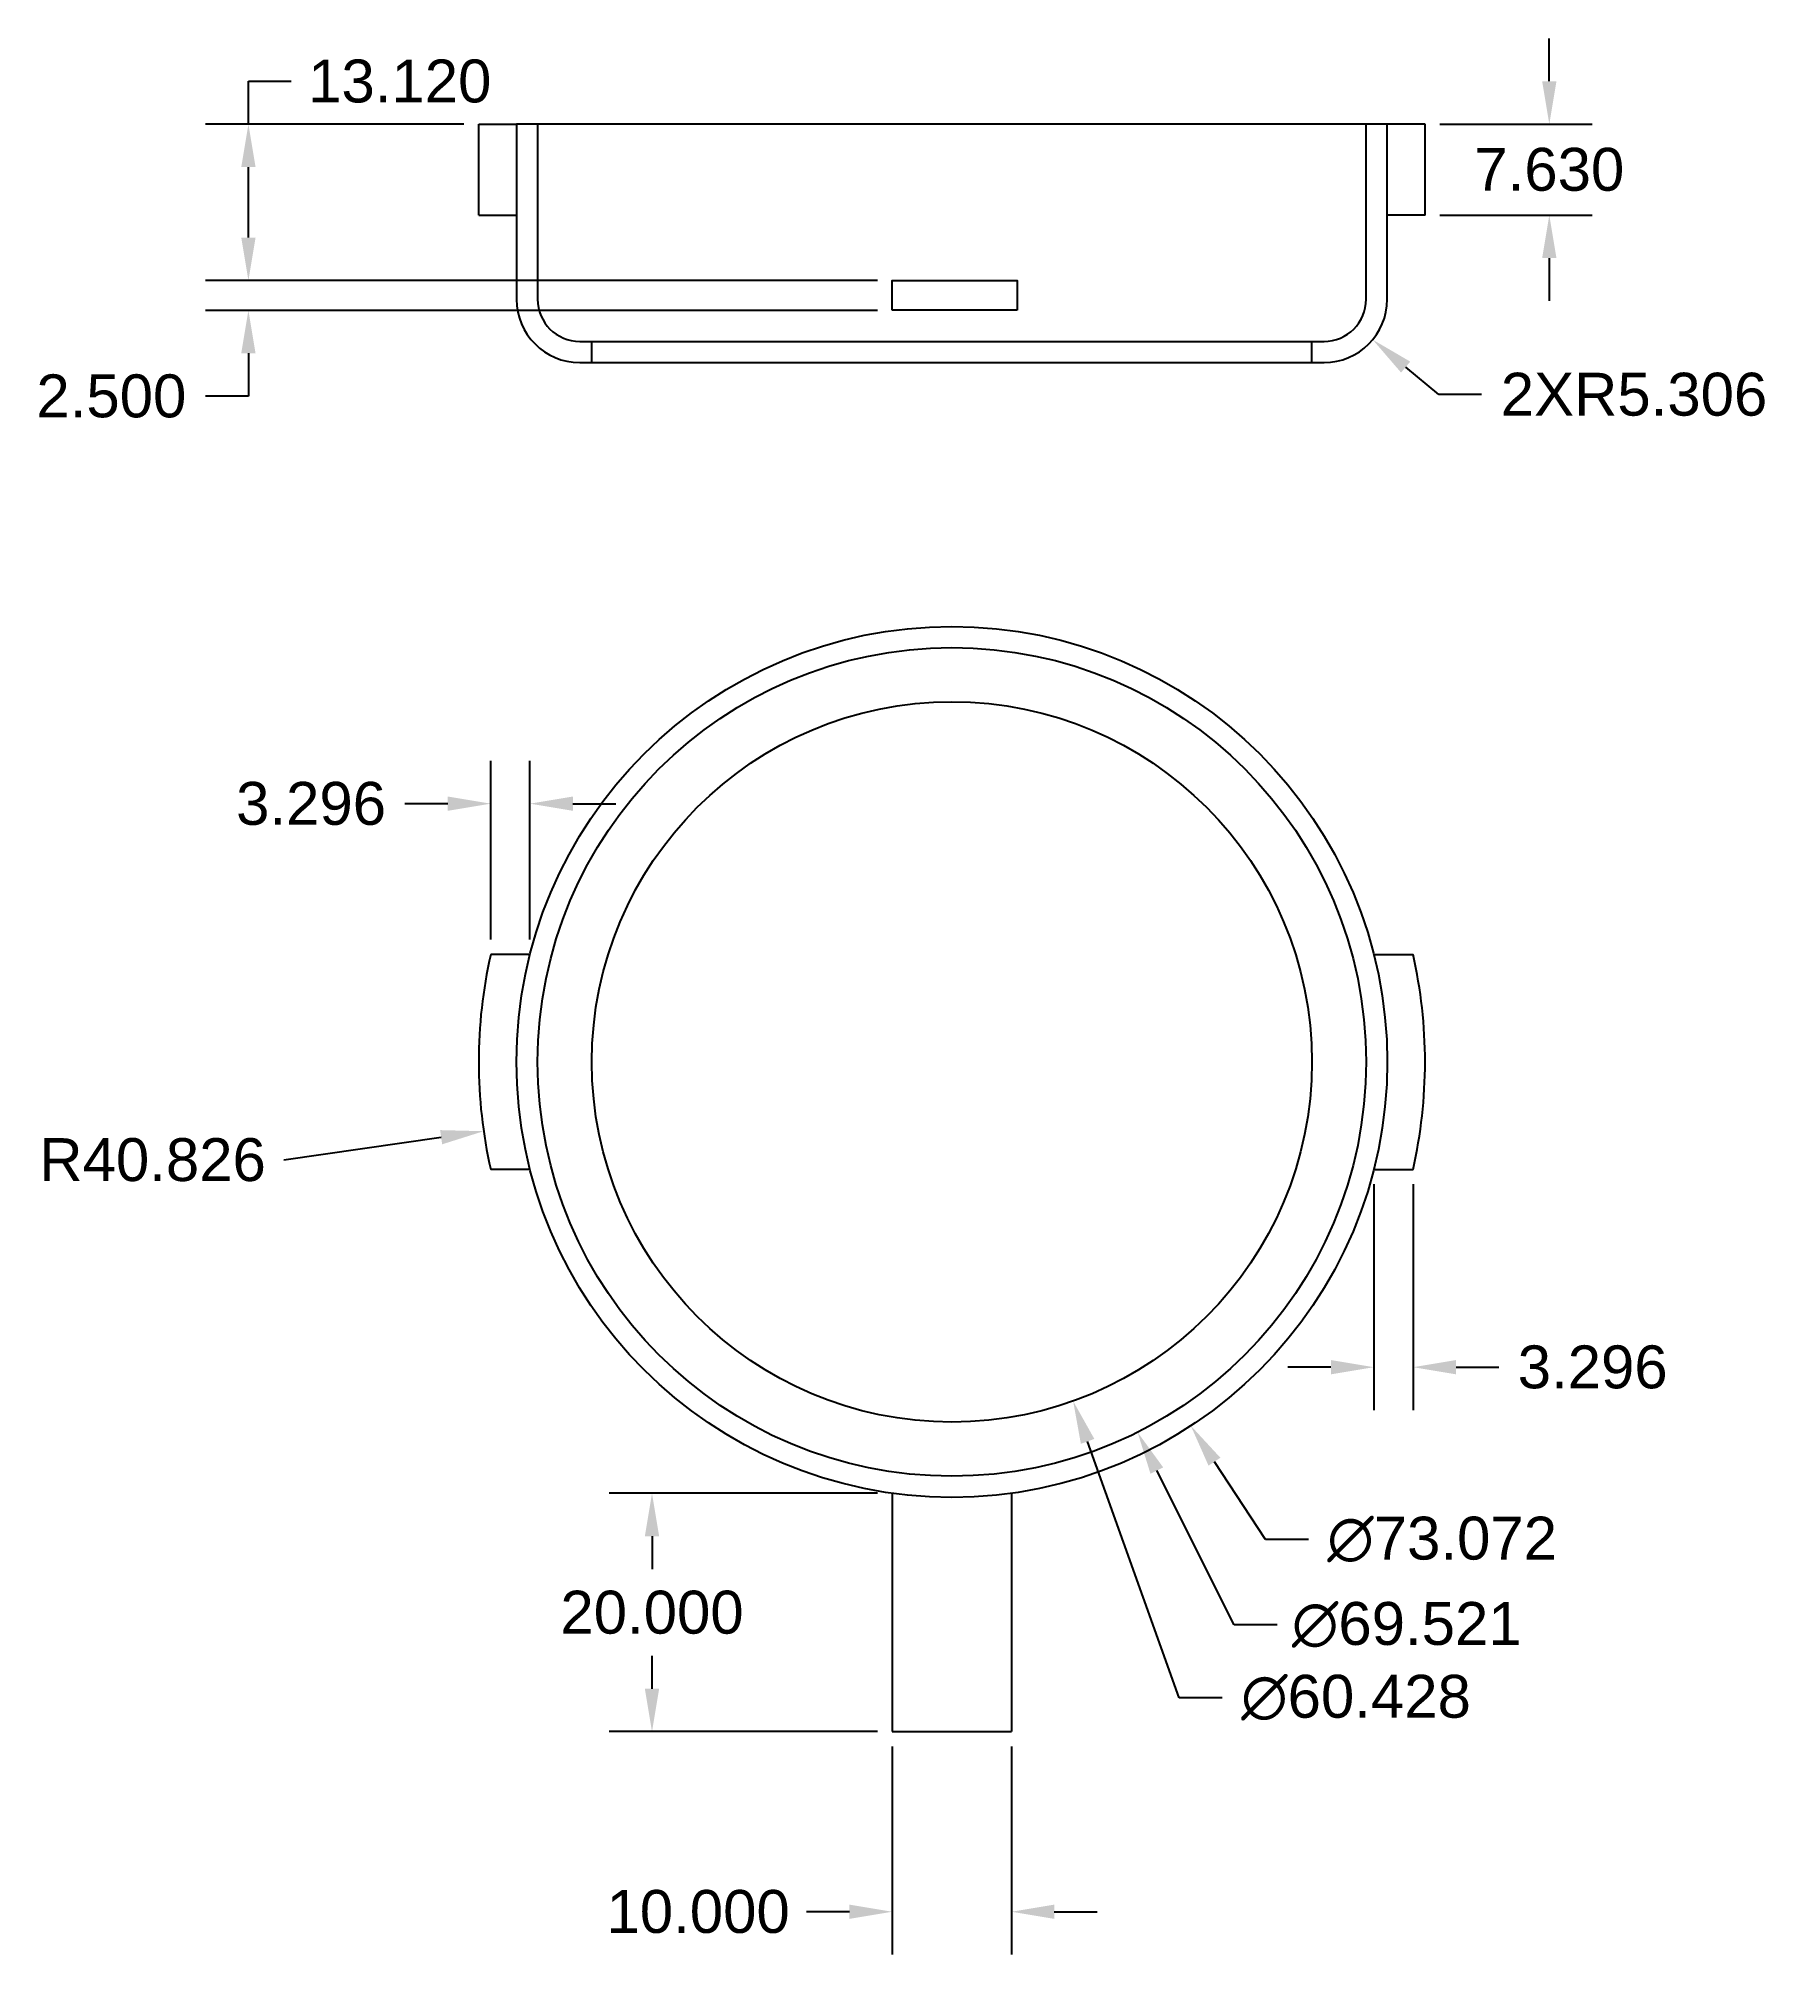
# Model space of a CAD drawing. Header units: millimetres. Extents: x 9 to 154, y 6 to 167.
import ezdxf

# ---------------------------------------------------------------- set-up
doc = ezdxf.new("R2010")
doc.units = ezdxf.units.MM
doc.linetypes.add('ACAD_ISO10W100', pattern=[18, 12, -3, 0, -3])
for name, color, linetype in [('Contur', 4, 'Continuous'), ('Cote', 3, 'Continuous'), ('Gauri', 6, 'Continuous'), ('Linii Ascunse', 2, 'ACAD_ISO10W100')]:
    doc.layers.add(name, color=color, linetype=linetype)
doc.styles.get("Standard").update_dxf_attribs({"font": 'Arial.ttf'})
doc.dimstyles.get("Standard").update_dxf_attribs({"dimscale": 20, "dimtxt": 0.18, "dimasz": 0.18, "dimexe": 0.18, "dimexo": 0.0625, "dimgap": 0.09, "dimtad": 0, "dimtih": 1, "dimtoh": 1, "dimdec": 3, "dimzin": 0, "dimdsep": 46, "dimtxsty": 'Standard', "dimcen": 0, "dimadec": 0, "dimazin": 0, "dimtfac": 1, "dimtdec": 3, "dimtofl": 0, "dimtmove": 0, "dimatfit": 3, "dimfxl": 1, "dimtolj": 1, "dimtzin": 0, "dimarcsym": 0})

# ---------------------------------------------------------------- blocks, each defined once
blk = doc.blocks.new('*D10')
at = {"layer": 'Cote', "color": 0, "lineweight": -2, "transparency": 16777216}
for p, q in [((111.69, 40.57), (107.4, 47.1)), ((115.29, 40.57), (111.69, 40.57))]:
    blk.add_line(p, q, dxfattribs=at)
at = {"layer": 'Cote', "color": 0, "transparency": 16777216}
blk.add_solid([(107.9, 47.43), (106.9, 46.77), (105.42, 50.11)], dxfattribs=at)
at = {"layer": 'Defpoints', "color": 0, "transparency": 16777216}
for p in [(65.3, 111.18), (105.42, 50.11)]:
    blk.add_point(p, dxfattribs=at)
at = {"layer": 'Cote', "color": 0, "transparency": 16777216, "insert": (126.51, 40.57), "char_height": 3.6, "attachment_point": 5}
blk.add_mtext('\\A1;∅73.072', dxfattribs=at)
blk = doc.blocks.new('*D11')
at = {"layer": 'Cote', "color": 0, "lineweight": -2, "transparency": 16777216}
for p, q in [((109.06, 33.41), (102.56, 46.36)), ((112.66, 33.41), (109.06, 33.41))]:
    blk.add_line(p, q, dxfattribs=at)
at = {"layer": 'Cote', "color": 0, "transparency": 16777216}
blk.add_solid([(103.1, 46.62), (102.03, 46.09), (100.95, 49.57)], dxfattribs=at)
at = {"layer": 'Defpoints', "color": 0, "transparency": 16777216}
for p in [(69.78, 111.71), (100.95, 49.57)]:
    blk.add_point(p, dxfattribs=at)
at = {"layer": 'Cote', "color": 0, "transparency": 16777216, "insert": (123.54, 33.41), "char_height": 3.6, "attachment_point": 5}
blk.add_mtext('\\A1;∅69.521', dxfattribs=at)
blk = doc.blocks.new('*D12')
at = {"layer": 'Cote', "color": 0, "lineweight": -2, "transparency": 16777216}
for p, q in [((104.44, 27.3), (96.75, 48.8)), ((108.04, 27.3), (104.44, 27.3))]:
    blk.add_line(p, q, dxfattribs=at)
at = {"layer": 'Cote', "color": 0, "transparency": 16777216}
blk.add_solid([(97.32, 49.01), (96.19, 48.6), (95.54, 52.19)], dxfattribs=at)
at = {"layer": 'Defpoints', "color": 0, "transparency": 16777216}
for p in [(75.19, 109.09), (95.54, 52.19)]:
    blk.add_point(p, dxfattribs=at)
at = {"layer": 'Cote', "color": 0, "transparency": 16777216, "insert": (119.28, 27.3), "char_height": 3.6, "attachment_point": 5}
blk.add_mtext('\\A1;∅60.428', dxfattribs=at)
blk = doc.blocks.new('*D13')
at = {"layer": 'Cote', "color": 0, "lineweight": -2, "transparency": 16777216}
for p, q in [((120.77, 70.38), (120.77, 51.43)), ((124.07, 70.38), (124.07, 51.43)), ((117.17, 55.03), (113.57, 55.03)), ((127.67, 55.03), (131.27, 55.03))]:
    blk.add_line(p, q, dxfattribs=at)
at = {"layer": 'Cote', "color": 0, "transparency": 16777216}
for points in [[(117.17, 55.63), (117.17, 54.43), (120.77, 55.03)], [(127.67, 55.63), (127.67, 54.43), (124.07, 55.03)]]:
    blk.add_solid(points, dxfattribs=at)
at = {"layer": 'Defpoints', "color": 0, "transparency": 16777216}
for p in [(120.77, 71.63), (124.07, 71.63), (124.07, 55.03)]:
    blk.add_point(p, dxfattribs=at)
at = {"layer": 'Cote', "color": 0, "transparency": 16777216, "insert": (139.14, 55.03), "char_height": 3.6, "attachment_point": 5}
blk.add_mtext('\\A1;3.296', dxfattribs=at)
blk = doc.blocks.new('*D16')
at = {"layer": 'Cote', "color": 0, "lineweight": -2, "transparency": 16777216}
for p, q in [((46.66, 90.91), (46.66, 105.91)), ((49.96, 90.91), (49.96, 105.91)), ((43.06, 102.31), (39.46, 102.31)), ((53.56, 102.31), (57.16, 102.31))]:
    blk.add_line(p, q, dxfattribs=at)
at = {"layer": 'Cote', "color": 0, "transparency": 16777216}
for points in [[(43.06, 102.91), (43.06, 101.71), (46.66, 102.31)], [(53.56, 102.91), (53.56, 101.71), (49.96, 102.31)]]:
    blk.add_solid(points, dxfattribs=at)
at = {"layer": 'Defpoints', "color": 0, "transparency": 16777216}
for p in [(49.96, 102.31), (46.66, 89.66), (49.96, 89.66)]:
    blk.add_point(p, dxfattribs=at)
at = {"layer": 'Cote', "color": 0, "transparency": 16777216, "insert": (31.59, 102.31), "char_height": 3.6, "attachment_point": 5}
blk.add_mtext('\\A1;3.296', dxfattribs=at)
blk = doc.blocks.new('*D17')
at = {"layer": 'Cote', "color": 0, "lineweight": -2, "transparency": 16777216}
for p, q in [((135.5, 162.92), (135.5, 166.52)), ((126.32, 159.32), (139.1, 159.32)), ((126.32, 151.69), (139.1, 151.69)), ((135.5, 148.09), (135.5, 144.49))]:
    blk.add_line(p, q, dxfattribs=at)
at = {"layer": 'Cote', "color": 0, "transparency": 16777216}
for points in [[(134.9, 162.92), (136.1, 162.92), (135.5, 159.32)], [(134.9, 148.09), (136.1, 148.09), (135.5, 151.69)]]:
    blk.add_solid(points, dxfattribs=at)
at = {"layer": 'Defpoints', "color": 0, "transparency": 16777216}
for p in [(125.07, 159.32), (125.07, 151.69), (135.5, 151.69)]:
    blk.add_point(p, dxfattribs=at)
at = {"layer": 'Cote', "color": 0, "transparency": 16777216, "insert": (135.5, 155.51), "char_height": 3.6, "attachment_point": 5}
blk.add_mtext('\\A1;7.630', dxfattribs=at)
blk = doc.blocks.new('*D18')
at = {"layer": 'Cote', "color": 0, "lineweight": -2, "transparency": 16777216}
for p, q in [((126.22, 136.64), (123.45, 138.94)), ((129.82, 136.64), (126.22, 136.64))]:
    blk.add_line(p, q, dxfattribs=at)
at = {"layer": 'Cote', "color": 0, "transparency": 16777216}
blk.add_solid([(123.83, 139.4), (123.06, 138.48), (120.68, 141.24)], dxfattribs=at)
at = {"layer": 'Defpoints', "color": 0, "transparency": 16777216}
for p in [(116.59, 144.63), (120.68, 141.24)]:
    blk.add_point(p, dxfattribs=at)
at = {"layer": 'Cote', "color": 0, "transparency": 16777216, "insert": (142.61, 136.64), "char_height": 3.6, "attachment_point": 5}
blk.add_mtext('\\A1;2XR5.306', dxfattribs=at)
blk = doc.blocks.new('*D20')
at = {"layer": 'Cote', "color": 0, "lineweight": -2, "transparency": 16777216}
blk.add_line((29.29, 72.42), (42.51, 74.32), dxfattribs=at)
at = {"layer": 'Cote', "color": 0, "transparency": 16777216}
blk.add_solid([(42.42, 74.92), (42.59, 73.73), (46.07, 74.83)], dxfattribs=at)
at = {"layer": 'Defpoints', "color": 0, "transparency": 16777216}
for p in [(86.48, 80.64), (46.07, 74.83)]:
    blk.add_point(p, dxfattribs=at)
at = {"layer": 'Cote', "color": 0, "transparency": 16777216, "insert": (18.29, 72.42), "char_height": 3.6, "attachment_point": 5}
blk.add_mtext('\\A1;R40.826', dxfattribs=at)
blk = doc.blocks.new('*D21')
at = {"layer": 'Cote', "color": 0, "lineweight": -2, "transparency": 16777216}
for p, q in [((26.33, 149.8), (26.33, 153.4)), ((79.11, 146.2), (22.73, 146.2)), ((79.11, 143.7), (22.73, 143.7)), ((26.33, 140.1), (26.33, 136.5)), ((26.33, 136.5), (22.73, 136.5))]:
    blk.add_line(p, q, dxfattribs=at)
at = {"layer": 'Cote', "color": 0, "transparency": 16777216}
for points in [[(25.73, 149.8), (26.93, 149.8), (26.33, 146.2)], [(25.73, 140.1), (26.93, 140.1), (26.33, 143.7)]]:
    blk.add_solid(points, dxfattribs=at)
at = {"layer": 'Defpoints', "color": 0, "transparency": 16777216}
for p in [(80.36, 146.2), (26.33, 143.7), (80.36, 143.7)]:
    blk.add_point(p, dxfattribs=at)
at = {"layer": 'Cote', "color": 0, "transparency": 16777216, "insert": (14.83, 136.5), "char_height": 3.6, "attachment_point": 5}
blk.add_mtext('\\A1;2.500', dxfattribs=at)
blk = doc.blocks.new('*D22')
at = {"layer": 'Cote', "color": 0, "lineweight": -2, "transparency": 16777216}
for p, q in [((26.33, 159.32), (26.33, 162.92)), ((26.33, 162.92), (29.93, 162.92)), ((44.4, 159.32), (22.73, 159.32)), ((26.33, 149.8), (26.33, 155.72)), ((79.11, 146.2), (22.73, 146.2))]:
    blk.add_line(p, q, dxfattribs=at)
at = {"layer": 'Cote', "color": 0, "transparency": 16777216}
for points in [[(25.73, 155.72), (26.93, 155.72), (26.33, 159.32)], [(25.73, 149.8), (26.93, 149.8), (26.33, 146.2)]]:
    blk.add_solid(points, dxfattribs=at)
at = {"layer": 'Defpoints', "color": 0, "transparency": 16777216}
for p in [(26.33, 159.32), (45.65, 159.32), (80.36, 146.2)]:
    blk.add_point(p, dxfattribs=at)
at = {"layer": 'Cote', "color": 0, "transparency": 16777216, "insert": (39.03, 162.92), "char_height": 3.6, "attachment_point": 5}
blk.add_mtext('\\A1;13.120', dxfattribs=at)
blk = doc.blocks.new('*D23')
at = {"layer": 'Cote', "color": 0, "lineweight": -2, "transparency": 16777216}
for p, q in [((79.11, 44.45), (56.6, 44.45)), ((60.2, 40.85), (60.2, 38.09)), ((60.2, 28.05), (60.2, 30.81)), ((79.11, 24.45), (56.6, 24.45))]:
    blk.add_line(p, q, dxfattribs=at)
at = {"layer": 'Cote', "color": 0, "transparency": 16777216}
for points in [[(59.6, 40.85), (60.8, 40.85), (60.2, 44.45)], [(59.6, 28.05), (60.8, 28.05), (60.2, 24.45)]]:
    blk.add_solid(points, dxfattribs=at)
at = {"layer": 'Defpoints', "color": 0, "transparency": 16777216}
for p in [(80.36, 44.45), (60.2, 24.45), (80.36, 24.45)]:
    blk.add_point(p, dxfattribs=at)
at = {"layer": 'Cote', "color": 0, "transparency": 16777216, "insert": (60.2, 34.45), "char_height": 3.6, "attachment_point": 5}
blk.add_mtext('\\A1;20.000', dxfattribs=at)
blk = doc.blocks.new('*D24')
at = {"layer": 'Cote', "color": 0, "lineweight": -2, "transparency": 16777216}
for p, q in [((80.36, 23.2), (80.36, 5.74)), ((90.36, 23.2), (90.36, 5.74)), ((76.76, 9.34), (73.16, 9.34)), ((93.96, 9.34), (97.56, 9.34))]:
    blk.add_line(p, q, dxfattribs=at)
at = {"layer": 'Cote', "color": 0, "transparency": 16777216}
for points in [[(76.76, 9.94), (76.76, 8.74), (80.36, 9.34)], [(93.96, 9.94), (93.96, 8.74), (90.36, 9.34)]]:
    blk.add_solid(points, dxfattribs=at)
at = {"layer": 'Defpoints', "color": 0, "transparency": 16777216}
for p in [(80.36, 24.45), (90.36, 24.45), (80.36, 9.34)]:
    blk.add_point(p, dxfattribs=at)
at = {"layer": 'Cote', "color": 0, "transparency": 16777216, "insert": (64.07, 9.34), "char_height": 3.6, "attachment_point": 5}
blk.add_mtext('\\A1;10.000', dxfattribs=at)

msp = doc.modelspace()

# ---------------------------------------------------------------- linework, layer by layer
at = {"layer": 'Contur'}
for points in [[(45.6535, 151.6943), (45.6535, 159.3243)], [(45.6535, 159.3243), (48.8276, 159.3243)], [(121.8996, 159.3243), (48.8276, 159.3243)], [(125.0737, 159.3243), (121.8996, 159.3243)], [(125.0737, 151.6943), (125.0737, 159.3243)], [(45.6535, 151.6943), (48.8276, 151.6943)], [(125.0737, 151.6943), (121.8996, 151.6943)], [(80.3636, 143.7047), (80.3636, 146.2047), (90.8361, 146.2047), (90.8361, 143.7047)], [(90.8361, 143.7047), (80.3636, 143.7047)], [(49.9577, 89.6602), (46.6617, 89.6602)], [(120.7695, 89.6602), (124.0655, 89.6602)], [(49.9577, 71.627), (46.6617, 71.627)], [(120.7695, 71.627), (124.0655, 71.627)], [(80.3636, 44.4513), (80.3636, 24.4513)], [(90.3636, 44.4513), (90.3636, 24.4513)], [(80.3636, 24.4513), (90.3636, 24.4513)]]:
    msp.add_lwpolyline(points, dxfattribs=at)
for points in [[(48.8276, 159.3243), (48.8276, 144.6303, 0.41421356), (54.1336, 139.3243), (116.5936, 139.3243, 0.41421356), (121.8996, 144.6303), (121.8996, 159.3243)], [(50.6036, 159.3243), (50.6036, 144.6303, 0.41421356), (54.1336, 141.1003), (116.5936, 141.1003, 0.41421356), (120.1236, 144.6303), (120.1236, 159.3243)]]:
    msp.add_lwpolyline(points, format="xyb", dxfattribs=at)
for radius in [36.536, 34.7605]:
    msp.add_circle((85.3636, 80.6436), radius, dxfattribs=at)
for centre, start, end in [((86.4795, 80.6436), 167.240787, 192.759213), ((84.2477, 80.6436), 347.240787, 12.759213)]:
    msp.add_arc(centre, 40.826, start, end, dxfattribs=at)
at = {"layer": 'Gauri'}
msp.add_circle((85.3636, 80.6436), 30.214, dxfattribs=at)
at = {"layer": 'Linii Ascunse'}
for points in [[(55.1496, 139.3243), (55.1496, 141.1003)], [(115.5776, 139.3243), (115.5776, 141.1003)]]:
    msp.add_lwpolyline(points, dxfattribs=at)

# ---------------------------------------------------------------- dimensions: what is measured, and where the dimension line sits
at = {"layer": 'Cote'}
for base, p1, p2, picture, middle in [((135.5, 151.6943), (125.0737, 159.3243), (125.0737, 151.6943), '*D17', (135.5, 155.5093)), ((26.3323, 159.3243), (80.3636, 146.2047), (45.6535, 159.3243), '*D22', (39.0293, 162.9243)), ((26.3323, 143.7047), (80.3636, 146.2047), (80.3636, 143.7047), '*D21', (14.8337, 136.5047)), ((60.2007, 24.4513), (80.3636, 44.4513), (80.3636, 24.4513), '*D23', (60.2007, 34.4513))]:
    dim = msp.add_linear_dim(base=base, p1=p1, p2=p2, angle=90, dimstyle='Standard', dxfattribs=at)
    dim.commit()
    dim.dimension.update_dxf_attribs({"geometry": picture, "text_midpoint": middle})
dim = msp.add_radius_dim(center=(116.5936, 144.6303), mpoint=(120.6764, 141.2414), text='2X<>', dimstyle='Standard', dxfattribs=at)
dim.commit()
dim.dimension.update_dxf_attribs({"geometry": '*D18', "text_midpoint": (142.6118, 136.6429)})
for p1, p2, picture, middle in [((65.3025, 111.1793), (105.4247, 50.1079), '*D10', (126.5059, 40.5661)), ((69.7767, 111.7136), (100.9504, 49.5736), '*D11', (123.5411, 33.4133)), ((75.188, 109.0926), (95.5392, 52.1946), '*D12', (119.2796, 27.2958))]:
    dim = msp.add_diameter_dim_2p(p1=p1, p2=p2, dimstyle='Standard', dxfattribs=at)
    dim.commit()
    dim.dimension.update_dxf_attribs({"geometry": picture, "text_midpoint": middle, "dimtype": 163})
dim = msp.add_linear_dim(base=(49.9577, 102.3105), p1=(46.6617, 89.6602), p2=(49.9577, 89.6602), dimstyle='Standard', dxfattribs=at)
dim.commit()
dim.dimension.update_dxf_attribs({"geometry": '*D16', "text_midpoint": (31.59, 102.3105), "dimtype": 160})
dim = msp.add_radius_dim(center=(86.4795, 80.6436), mpoint=(46.069, 74.8344), dimstyle='Standard', dxfattribs=at)
dim.commit()
dim.dimension.update_dxf_attribs({"geometry": '*D20', "text_midpoint": (29.2863, 72.4218), "dimtype": 164})
for base, p1, p2, picture, middle in [((124.0655, 55.0267), (120.7695, 71.627), (124.0655, 71.627), '*D13', (139.1372, 55.0267)), ((80.3636, 9.3383), (90.3636, 24.4513), (80.3636, 24.4513), '*D24', (64.0666, 9.3383))]:
    dim = msp.add_linear_dim(base=base, p1=p1, p2=p2, dimstyle='Standard', dxfattribs=at)
    dim.commit()
    dim.dimension.update_dxf_attribs({"geometry": picture, "text_midpoint": middle})

doc.saveas('drawing.dxf')
